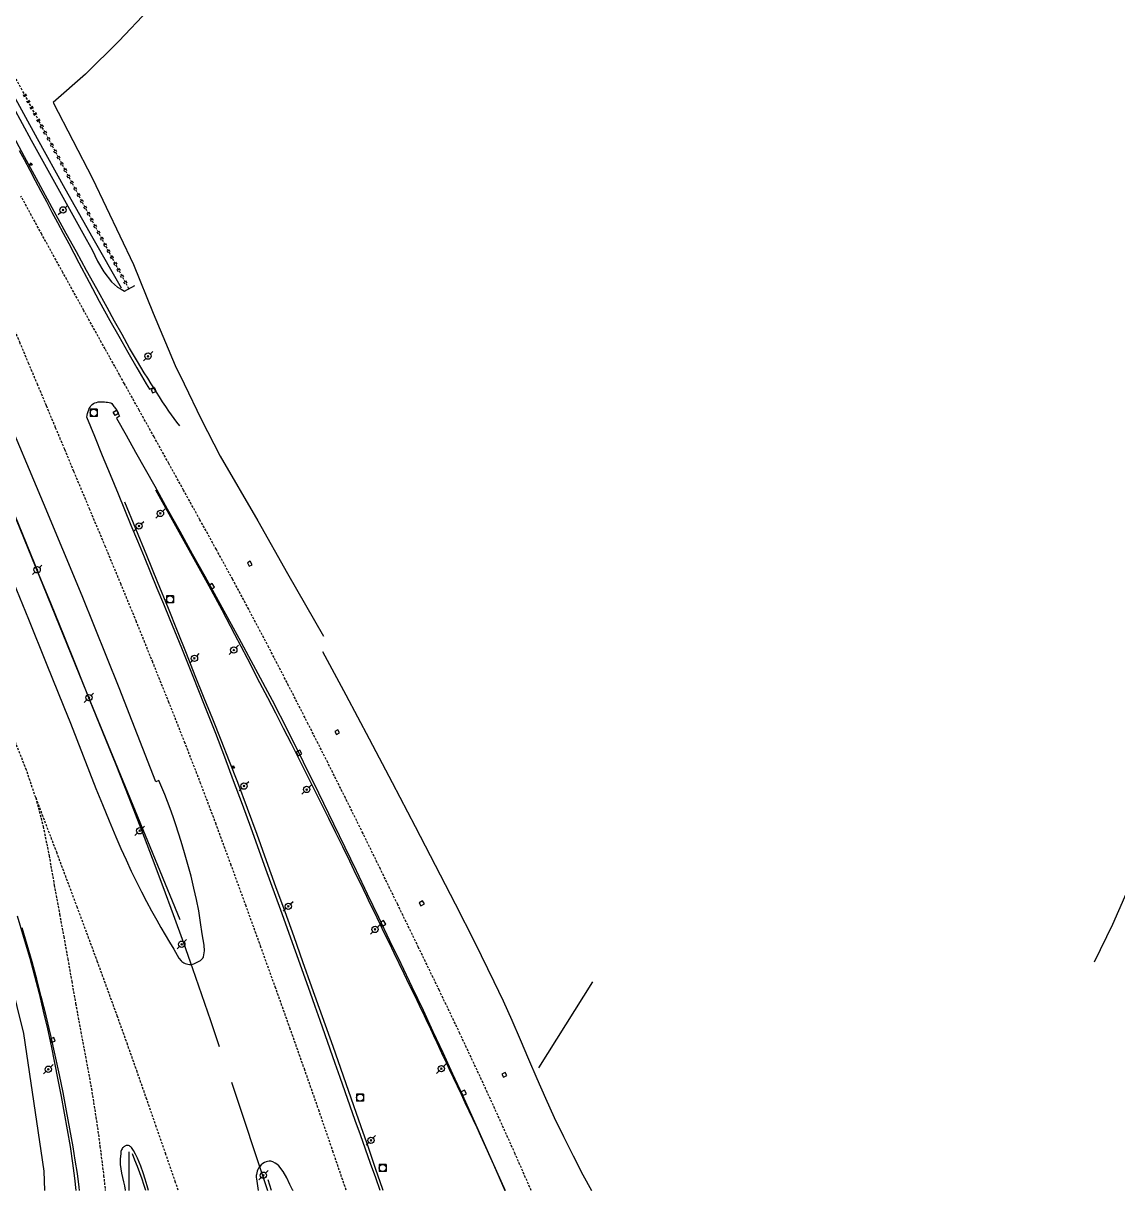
# Model space of a CAD drawing. Header units: millimetres. Extents: x 145000 to 146001, y 142000 to 143001.
# Drawn here: x 145351.7 to 145583.6, y 142000 to 142247.4 of the extents above; entities that cross this region are included whole.
import ezdxf

# ---------------------------------------------------------------- set-up
doc = ezdxf.new("R2010")
doc.units = ezdxf.units.MM
doc.linetypes.add('DASHED', pattern=[0.75, 0.5, -0.25])
doc.layers.get('0').update_dxf_attribs({"linetype": 'CONTINUOUS'})
for name, color, linetype in [('W0001', 6, 'DASHED'), ('W0008', 7, 'CONTINUOUS'), ('W0010', 4, 'CONTINUOUS'), ('W0120', 7, 'CONTINUOUS'), ('W0211', 2, 'CONTINUOUS'), ('W0220', 5, 'DASHED'), ('W0300', 7, 'CONTINUOUS'), ('W0330', 7, 'CONTINUOUS'), ('W0402', 7, 'CONTINUOUS'), ('W0420', 7, 'CONTINUOUS'), ('W0473', 7, 'CONTINUOUS'), ('W0850', 7, 'CONTINUOUS')]:
    doc.layers.add(name, color=color, linetype=linetype)

# ---------------------------------------------------------------- blocks, each defined once
blk = doc.blocks.new('T850')
for p, q in [((-0.25, -0.15), (0, 0.32)), ((0, 0.32), (0.25, -0.15)), ((-0.25, -0.15), (0.25, -0.15))]:
    blk.add_line(p, q)
for major_axis in [(-0.106, 0.106), (-0.0354, 0.0354), (-0.0236, 0.0236)]:
    blk.add_ellipse((0, 0), major_axis=major_axis, ratio=1, start_param=3.926991, end_param=10.210176)
blk = doc.blocks.new('T473')
for p, q in [((-0.166667, 0.166667), (0.166667, -0.166667)), ((-0.166667, -0.166667), (0.166667, 0.166667)), ((0.500001, 0.500001), (1.000002, 1.000002)), ((-1.000002, -1.000002), (-0.500001, -0.500001))]:
    blk.add_line(p, q)
blk.add_ellipse((0, 0), major_axis=(0.471405, 0.471405), ratio=1, start_param=5.4977871438, end_param=11.780972451)
blk = doc.blocks.new('T420')
for p, q in [((0.75, 0.75), (-0.75, 0.75)), ((-0.75, 0.75), (-0.75, -0.75)), ((0.75, 0.75), (0.75, -0.75)), ((0.75, -0.75), (-0.75, -0.75))]:
    blk.add_line(p, q)
blk.add_ellipse((0, 0), major_axis=(-0.53, 0.53), ratio=1, start_param=3.926991, end_param=10.210176)
blk = doc.blocks.new('t220o')
at = {"color": 0, "linetype": 'Continuous'}
for p, q in [((-0.25, 0.25), (0.25, 0.25)), ((-0.25, -0.25), (0.25, -0.25))]:
    blk.add_line(p, q, dxfattribs=at)

msp = doc.modelspace()

# ---------------------------------------------------------------- linework, layer by layer
at = {"layer": 'W0001'}
for points in [[(145280.71, 142331.12), (145292.06, 142308.27), (145294.68, 142302.95), (145297.28, 142297.63), (145299.87, 142292.3), (145302.45, 142286.96), (145306.4, 142278.67), (145310.33, 142270.38), (145314.23, 142262.07), (145318.1, 142253.74), (145321.95, 142245.4), (145325.77, 142237.05), (145329.56, 142228.68), (145333.32, 142220.3), (145336.81, 142212.43), (145340.27, 142204.55), (145343.7, 142196.65), (145347.1, 142188.74), (145348.99, 142184.31), (145350.88, 142179.88), (145352.75, 142175.44), (145354.62, 142171)], [(145373.14, 142171), (145372.11, 142172.85), (145371.09, 142174.7), (145370.06, 142176.54), (145369.04, 142178.39), (145364.56, 142186.48), (145360.09, 142194.57), (145355.63, 142202.66), (145351.2, 142210.77)], [(145354.33, 142083.29), (145352.38, 142089.14), (145350.1, 142094.87), (145347.7, 142100.55), (145345.35, 142106.23), (145340.77, 142117.64), (145336.14, 142129.04), (145331.47, 142140.42), (145326.77, 142151.78), (145324.75, 142156.6), (145322.69, 142161.41), (145320.63, 142166.2), (145318.56, 142171)], [(145354.62, 142171), (145356.56, 142166.37), (145358.49, 142161.74), (145360.43, 142157.11), (145362.36, 142152.49), (145365.67, 142144.57), (145368.99, 142136.66), (145372.28, 142128.74), (145375.53, 142120.81), (145378.99, 142112.27), (145382.43, 142103.73), (145385.82, 142095.16), (145389.15, 142086.58), (145392.42, 142077.94), (145395.61, 142069.27), (145398.77, 142060.6), (145401.91, 142051.91), (145405.03, 142043.24), (145408.13, 142034.56), (145411.2, 142025.87), (145414.24, 142017.17), (145417.24, 142008.46), (145420.12, 142000)], [(145459.37, 142000), (145455.94, 142007.79), (145452.26, 142015.99), (145448.52, 142024.16), (145444.24, 142033.31), (145439.88, 142042.43), (145435.48, 142051.52), (145431.06, 142060.61), (145427.39, 142068.15), (145423.7, 142075.69), (145419.98, 142083.21), (145416.23, 142090.71), (145412.1, 142098.87), (145407.94, 142107), (145403.74, 142115.12), (145399.48, 142123.2), (145396.08, 142129.54), (145392.62, 142135.86), (145389.15, 142142.16), (145385.67, 142148.46), (145382.55, 142154.1), (145379.42, 142159.74), (145376.28, 142165.37), (145373.14, 142171)], [(145354.33, 142083.29), (145358.71, 142071.77), (145363.04, 142060.23), (145367.32, 142048.67), (145371.55, 142037.1), (145373.62, 142031.31), (145375.67, 142025.52), (145377.7, 142019.71), (145379.72, 142013.91), (145381.78, 142007.98), (145383.83, 142002.04), (145384.53, 142000)], [(145354.33, 142083.29), (145355.92, 142077.17), (145357.17, 142070.98), (145358.26, 142064.77), (145359.4, 142058.58), (145360.28, 142053.85), (145361.13, 142049.12), (145361.96, 142044.39), (145362.8, 142039.66), (145363.91, 142033.65), (145365.04, 142027.64), (145366.13, 142021.62), (145367.09, 142015.58), (145367.96, 142009.4), (145368.74, 142003.21), (145369.08, 142000)]]:
    msp.add_lwpolyline(points, dxfattribs=at)
at = {"layer": 'W0008'}
for points in [[(145350.86, 142220.42), (145351.88, 142218.51), (145353.07, 142216.29), (145354.25, 142214.07), (145355.43, 142211.84), (145356.61, 142209.62), (145357.79, 142207.39), (145358.97, 142205.17), (145360.15, 142202.94), (145361.33, 142200.72), (145363.49, 142196.64), (145365.64, 142192.56), (145367.81, 142188.48), (145370.02, 142184.43), (145371.92, 142181.05), (145373.84, 142177.69), (145375.78, 142174.34), (145377.76, 142171)], [(145379.81, 142086.67), (145372.05, 142106.56), (145364.15, 142126.05), (145355.98, 142145.69), (145347.45, 142166.07), (145345.38, 142171)], [(145377.76, 142171), (145378.44, 142169.86)], [(145378.44, 142169.86), (145379.52, 142170.29)], [(145365.2, 142163.91), (145365.25, 142164.31), (145365.32, 142164.71), (145365.43, 142165.1), (145365.57, 142165.48), (145365.7, 142165.78), (145365.85, 142166.07), (145366.04, 142166.35), (145366.28, 142166.59), (145366.57, 142166.79), (145366.89, 142166.95), (145367.23, 142167.06), (145367.57, 142167.14), (145367.91, 142167.18), (145368.25, 142167.18), (145368.58, 142167.16), (145368.92, 142167.14), (145369.24, 142167.11), (145369.57, 142167.08), (145369.89, 142167.04), (145370.21, 142166.98), (145370.22, 142166.98), (145370.23, 142166.98), (145370.24, 142166.98), (145370.24, 142166.97), (145370.44, 142166.81), (145370.6, 142166.61), (145370.73, 142166.4), (145370.88, 142166.2), (145371.02, 142166.03), (145371.16, 142165.85), (145371.3, 142165.67), (145371.44, 142165.5)], [(145371.42, 142165.51), (145372.07, 142164.16), (145371.47, 142163.74)], [(145427.36, 142000), (145426.41, 142002.72), (145425.32, 142005.76), (145424.24, 142008.8), (145423.15, 142011.84), (145422.07, 142014.89), (145420.99, 142017.93), (145419.93, 142020.95), (145418.87, 142023.96), (145417.81, 142026.98), (145416.75, 142030), (145415.68, 142033.01), (145414.62, 142036.03), (145413.55, 142039.04), (145412.48, 142042.05), (145409.38, 142050.75), (145406.27, 142059.44), (145403.14, 142068.12), (145399.98, 142076.79), (145398.14, 142081.82), (145396.29, 142086.85), (145394.41, 142091.86), (145392.5, 142096.87), (145390.13, 142102.91), (145387.72, 142108.93), (145385.29, 142114.95), (145382.84, 142120.95), (145381.48, 142124.29), (145380.11, 142127.62), (145378.73, 142130.95), (145377.36, 142134.28), (145375.97, 142137.61), (145374.6, 142140.94), (145373.22, 142144.27), (145371.85, 142147.6), (145370.18, 142151.67), (145368.52, 142155.75), (145366.86, 142159.83), (145365.2, 142163.91)], [(145371.47, 142163.74), (145373.5, 142160.13), (145375.52, 142156.52), (145377.54, 142152.91), (145379.56, 142149.29), (145382.21, 142144.52), (145384.86, 142139.75), (145387.51, 142134.98), (145390.15, 142130.2), (145393.76, 142123.65), (145397.37, 142117.11), (145400.95, 142110.54), (145404.45, 142103.93), (145407.78, 142097.42), (145411.03, 142090.87), (145414.25, 142084.3), (145417.45, 142077.73), (145419.85, 142072.79), (145422.22, 142067.85), (145424.59, 142062.9), (145426.96, 142057.95), (145429.34, 142053.03), (145431.71, 142048.11), (145434.08, 142043.19), (145436.42, 142038.26), (145438.53, 142033.76), (145440.62, 142029.25), (145442.7, 142024.74), (145444.76, 142020.22), (145447.93, 142013.2), (145451.08, 142006.17), (145453.82, 142000)], [(145348.99, 142130.44), (145352.79, 142121.14), (145356.56, 142111.82), (145360.32, 142102.51), (145361.7, 142099.06), (145363.06, 142095.61), (145364.41, 142092.16), (145365.76, 142088.7), (145367.11, 142085.25), (145368.49, 142081.8), (145369.9, 142078.37), (145371.34, 142074.95), (145372.4, 142072.52), (145373.49, 142070.11), (145374.6, 142067.71), (145375.76, 142065.32), (145376.77, 142063.3), (145377.81, 142061.29), (145378.88, 142059.3), (145379.98, 142057.31), (145380.87, 142055.76), (145381.78, 142054.22), (145382.7, 142052.69), (145383.63, 142051.16), (145383.98, 142050.54), (145384.31, 142049.89), (145384.69, 142049.26), (145385.15, 142048.7), (145385.34, 142048.53), (145385.54, 142048.39), (145385.76, 142048.27), (145385.99, 142048.17), (145386.3, 142048.07), (145386.61, 142048), (145386.93, 142047.96), (145387.26, 142047.96), (145387.55, 142048.01), (145387.84, 142048.1), (145388.11, 142048.22), (145388.38, 142048.34), (145388.67, 142048.47), (145388.95, 142048.61), (145389.23, 142048.78), (145389.48, 142048.98), (145389.55, 142049.04), (145389.62, 142049.11), (145389.68, 142049.17), (145389.74, 142049.25), (145389.79, 142049.32), (145389.84, 142049.4), (145389.88, 142049.49), (145389.91, 142049.58), (145390.1, 142050.8), (145390.02, 142052.04), (145389.81, 142053.25), (145389.63, 142054.41), (145389.29, 142056.86), (145388.88, 142059.29), (145388.4, 142061.71), (145387.87, 142064.12), (145387.26, 142066.62), (145386.59, 142069.1), (145385.88, 142071.56), (145385.14, 142074.02), (145384.6, 142075.77), (145384.03, 142077.52), (145383.45, 142079.25), (145382.83, 142080.98), (145382.27, 142082.47), (145381.68, 142083.95), (145381.07, 142085.42), (145380.44, 142086.89)], [(145380.44, 142086.89), (145379.81, 142086.67)], [(145363.64, 142000), (145363.56, 142000.74), (145363.16, 142003.6), (145362.72, 142006.45), (145362.25, 142009.29), (145361.58, 142013.13), (145360.88, 142016.95), (145360.13, 142020.77), (145359.35, 142024.58), (145358.45, 142028.73), (145357.51, 142032.88), (145356.54, 142037.02), (145355.51, 142041.15), (145354.56, 142044.81), (145353.57, 142048.46), (145352.54, 142052.1), (145351.48, 142055.73)], [(145378.27, 142000), (145377.98, 142001), (145377.55, 142002.4), (145377.09, 142003.8), (145376.59, 142005.18), (145376.25, 142006.04), (145375.9, 142006.9), (145375.5, 142007.73), (145375.05, 142008.54), (145374.92, 142008.74), (145374.79, 142008.93), (145374.64, 142009.11), (145374.47, 142009.28), (145374.33, 142009.39), (145374.18, 142009.49), (145374.01, 142009.56), (145373.83, 142009.6), (145373.67, 142009.6), (145373.53, 142009.56), (145373.39, 142009.51), (145373.26, 142009.44), (145373.12, 142009.37), (145372.99, 142009.27), (145372.87, 142009.17), (145372.76, 142009.05), (145372.64, 142008.87), (145372.53, 142008.68), (145372.45, 142008.48), (145372.39, 142008.27), (145372.37, 142008.17), (145372.36, 142008.07), (145372.36, 142007.97), (145372.36, 142007.87), (145372.37, 142007.77), (145372.37, 142007.67), (145372.36, 142007.56), (145372.33, 142007.46), (145372.33, 142007.46), (145372.33, 142007.46), (145372.33, 142007.46), (145372.33, 142007.46), (145372.33, 142007.45), (145372.33, 142007.45), (145372.33, 142007.45), (145372.33, 142007.45), (145372.21, 142006.5), (145372.23, 142005.55), (145372.35, 142004.6), (145372.53, 142003.68), (145372.75, 142002.79), (145372.97, 142001.89), (145373.16, 142000.99), (145373.3, 142000.08), (145373.3, 142000)], [(145408.87, 142000), (145408.86, 142000), (145408.19, 142001.33), (145407.54, 142002.71), (145406.79, 142004.05), (145405.83, 142005.25), (145405.47, 142005.58), (145405.06, 142005.86), (145404.62, 142006.09), (145404.14, 142006.22), (145403.81, 142006.25), (145403.48, 142006.21), (145403.16, 142006.13), (145402.86, 142006), (145402.47, 142005.76), (145402.12, 142005.47), (145401.82, 142005.13), (145401.55, 142004.76), (145401.39, 142004.45), (145401.26, 142004.12), (145401.17, 142003.78), (145401.11, 142003.44), (145401.08, 142003.21), (145401.08, 142002.98), (145401.09, 142002.76), (145401.12, 142002.53)], [(145401.12, 142002.53), (145401.45, 142000)]]:
    msp.add_lwpolyline(points, dxfattribs=at)
at = {"layer": 'W0010'}
for points in [[(145378.82, 142171), (145378.08, 142172.17), (145377.34, 142173.34), (145376.6, 142174.51), (145375.89, 142175.7), (145374.24, 142178.54), (145372.64, 142181.41), (145371.06, 142184.28), (145369.47, 142187.16), (145367.29, 142191.08), (145365.12, 142195), (145362.95, 142198.93), (145360.8, 142202.86), (145357.85, 142208.27), (145354.91, 142213.68), (145351.98, 142219.1), (145349.07, 142224.53)], [(145384.86, 142162.1), (145384.26, 142162.86), (145383.68, 142163.64), (145383.1, 142164.43), (145382.54, 142165.22), (145381.88, 142166.2), (145381.24, 142167.2), (145380.6, 142168.2), (145379.97, 142169.21), (145379.68, 142169.65), (145379.39, 142170.1), (145379.11, 142170.55), (145378.82, 142171)], [(145342.61, 142160.81), (145354.81, 142131.11)], [(145379.7, 142148.54), (145382.57, 142143.46), (145385.41, 142138.37), (145388.23, 142133.27), (145391.01, 142128.15), (145393.75, 142123.06), (145396.45, 142117.96), (145399.13, 142112.84), (145401.8, 142107.71), (145403.48, 142104.48), (145405.14, 142101.23), (145406.81, 142097.98), (145408.46, 142094.73), (145410.45, 142090.78), (145412.44, 142086.83), (145414.41, 142082.88), (145416.38, 142078.92), (145417.87, 142075.91), (145419.34, 142072.91), (145420.82, 142069.89), (145422.28, 142066.88), (145423.01, 142065.38), (145423.74, 142063.88), (145424.46, 142062.38), (145425.18, 142060.87), (145425.9, 142059.37), (145426.63, 142057.87), (145427.35, 142056.37), (145428.07, 142054.86), (145429.14, 142052.64), (145430.22, 142050.43), (145431.29, 142048.21), (145432.37, 142045.99), (145433.44, 142043.78), (145434.51, 142041.56), (145435.58, 142039.34), (145436.64, 142037.11), (145437.31, 142035.69), (145437.98, 142034.27), (145438.65, 142032.85), (145439.32, 142031.42), (145439.98, 142029.99), (145440.65, 142028.57), (145441.31, 142027.14), (145441.98, 142025.72), (145442.81, 142023.96), (145443.64, 142022.2), (145444.48, 142020.44), (145445.31, 142018.68), (145446.15, 142016.92), (145446.97, 142015.16), (145447.79, 142013.4), (145448.6, 142011.63), (145451.34, 142005.53), (145453.77, 142000)], [(145427.96, 142000), (145427.87, 142000.27), (145426.36, 142004.69), (145424.84, 142009.12), (145423.32, 142013.54), (145421.78, 142017.95), (145419.57, 142024.26), (145417.35, 142030.56), (145415.11, 142036.86), (145412.87, 142043.15), (145410.98, 142048.46), (145409.08, 142053.78), (145407.17, 142059.09), (145405.26, 142064.39), (145403.26, 142069.93), (145401.26, 142075.46), (145399.23, 142080.99), (145397.16, 142086.5), (145395.42, 142090.98), (145393.64, 142095.44), (145391.84, 142099.9), (145390.05, 142104.36), (145388.15, 142109.11), (145386.26, 142113.86), (145384.36, 142118.6), (145382.45, 142123.34), (145380.16, 142128.99), (145377.86, 142134.62), (145375.55, 142140.26), (145373.23, 142145.89)], [(145393.3, 142030.49), (145391.45, 142036), (145389.57, 142041.51), (145387.65, 142047), (145385.7, 142052.48), (145383.54, 142058.46), (145381.34, 142064.42), (145379.11, 142070.38), (145376.84, 142076.32), (145374.13, 142083.28), (145371.36, 142090.22), (145368.57, 142097.15), (145365.77, 142104.08), (145363.03, 142110.89), (145360.27, 142117.69), (145357.51, 142124.5), (145354.73, 142131.29)], [(145350.43, 142058.22), (145351.78, 142053.74), (145353.07, 142049.24), (145354.08, 142045.51), (145355.04, 142041.77), (145355.95, 142038.02), (145356.82, 142034.26), (145357.6, 142030.69), (145358.33, 142027.11), (145359.03, 142023.52), (145359.71, 142019.93), (145360.37, 142016.4), (145361.01, 142012.87), (145361.61, 142009.34), (145362.13, 142005.79), (145362.53, 142002.63), (145362.82, 142000)], [(145395.86, 142022.98), (145403.48, 142000)], [(145374.1, 142008.22), (145374.07, 142006.53), (145374.06, 142004.85), (145374.06, 142003.16), (145374.07, 142001.48), (145374.09, 142000)], [(145377.67, 142000), (145377.6, 142000.22), (145377.25, 142001.31), (145376.88, 142002.4), (145376.4, 142003.76), (145375.9, 142005.11), (145375.37, 142006.46), (145374.83, 142007.8)]]:
    msp.add_lwpolyline(points, dxfattribs=at)
at = {"layer": 'W0120'}
msp.add_lwpolyline([(145373.13, 142190.64), (145375.35, 142191.8)], dxfattribs=at)
at = {"layer": 'W0211'}
msp.add_lwpolyline([(145349.54, 142229.65), (145353.39, 142222.63), (145357.24, 142215.62), (145361.12, 142208.62), (145365.06, 142201.65), (145366.28, 142199.36), (145367.45, 142197), (145368.77, 142194.7), (145370.39, 142192.6), (145371.01, 142192), (145371.69, 142191.47), (145372.42, 142191.01), (145373.19, 142190.64)], dxfattribs=at)
at = {"layer": 'W0220'}
msp.add_lwpolyline([(145374.08, 142191.13), (145370.51, 142197.75), (145366.96, 142204.37), (145363.41, 142211), (145359.88, 142217.63), (145355.07, 142226.59), (145350.23, 142235.54)], dxfattribs=at)
at = {"layer": 'W0300'}
for points in [[(145348.84, 142233.55), (145354.65, 142222.94), (145360.52, 142212.38), (145366.46, 142201.85), (145372.46, 142191.36)], [(145338.26, 142171), (145342.6, 142160.8), (145365.94, 142103.49), (145384.88, 142057.45)], [(145415.1, 142114.29), (145420.07, 142105.04), (145425.01, 142095.77), (145429.9, 142086.48), (145434.76, 142077.17), (145439.01, 142068.99), (145443.25, 142060.8), (145447.42, 142052.58), (145451.46, 142044.3), (145453.37, 142040.22), (145455.21, 142036.12), (145457.01, 142032), (145458.78, 142027.87), (145460.57, 142023.74), (145462.38, 142019.62), (145464.24, 142015.53), (145466.18, 142011.46), (145468.21, 142007.39), (145470.32, 142003.35), (145472.13, 142000)], [(145404.33, 142000), (145403.61, 142002.32)]]:
    msp.add_lwpolyline(points, dxfattribs=at)
at = {"layer": 'W0330'}
for points in [[(145414.64, 142287.56), (145405.71, 142277.77), (145384.54, 142256.98), (145371.98, 142243.58), (145364.91, 142236.64), (145358.01, 142230.58)], [(145358.01, 142230.58), (145366.38, 142214.48), (145375.07, 142196.29), (145379.21, 142185.93), (145383.9, 142174.85), (145385.77, 142171)], [(145356.3, 142000), (145356.12, 142004.13), (145351.83, 142033.33), (145349.02, 142044.77), (145344.49, 142061.9), (145339.17, 142076.98), (145333.19, 142094.11), (145326.01, 142113.02), (145313.11, 142142.74), (145305.02, 142158.51), (145295.94, 142171)], [(145385.77, 142171), (145389.42, 142163.48), (145393.44, 142155.68), (145401.4, 142141.92), (145407.72, 142130.8), (145415.33, 142117.54)], [(145578.7, 142048.46), (145582.62, 142056.45), (145586.4, 142065.15), (145590.2, 142072.1), (145595.49, 142081.56), (145602.64, 142093.85), (145608.54, 142104.39), (145616.61, 142115.51), (145623.46, 142122.22)], [(145460.94, 142026.06), (145472.44, 142044.28)]]:
    msp.add_lwpolyline(points, dxfattribs=at)
at = {"layer": 'W0402'}
for points in [[(145379.86, 142169.37), (145379.55, 142170.08), (145378.81, 142169.76), (145379.12, 142169.05)], [(145371.18, 142164.29), (145370.76, 142165), (145371.46, 142165.42), (145371.88, 142164.71)], [(145400.2, 142132.65), (145399.78, 142133.38), (145399.19, 142133.04), (145399.61, 142132.31)], [(145392.21, 142127.87), (145391.74, 142128.68), (145391.02, 142128.25), (145391.49, 142127.45)], [(145418.72, 142097.01), (145418.36, 142097.67), (145417.7, 142097.32), (145418.06, 142096.65), (145418.72, 142097.01)], [(145410.73, 142092.54), (145410.33, 142093.33), (145409.54, 142092.92), (145409.94, 142092.14)], [(145436.72, 142060.78), (145436.34, 142061.43), (145435.62, 142061), (145435.99, 142060.36)], [(145428.51, 142056.46), (145428.07, 142057.22), (145427.39, 142056.83), (145427.83, 142056.07)], [(145358.44, 142031.71), (145358.21, 142032.44), (145357.45, 142032.2), (145357.67, 142031.47)], [(145454.16, 142024.4), (145453.81, 142025.05), (145453.1, 142024.67), (145453.46, 142024.02), (145454.16, 142024.4)], [(145445.61, 142020.52), (145445.21, 142021.3), (145444.47, 142020.93), (145444.87, 142020.15)]]:
    msp.add_lwpolyline(points, close=True, dxfattribs=at)

# ---------------------------------------------------------------- block references
at = {"layer": 'W0220'}
for p, rotation in [((145352.09, 142232.1), 118.3904339744108), ((145352.8, 142230.78), 118.3904339744108), ((145353.51, 142229.46), 118.3904339744108), ((145354.23, 142228.14), 118.3904339744108), ((145354.94, 142226.82), 118.3904339744108), ((145355.65, 142225.5), 118.2367141633878), ((145356.36, 142224.18), 118.2367141633878), ((145357.07, 142222.86), 118.2367141633878), ((145357.78, 142221.54), 118.2367141633878), ((145358.49, 142220.22), 118.2367141633878), ((145359.2, 142218.9), 118.2367141633878), ((145359.91, 142217.57), 118.0778848087121), ((145360.61, 142216.25), 118.0778848087121), ((145361.32, 142214.93), 118.0778848087121), ((145362.03, 142213.6), 118.0778848087121), ((145362.73, 142212.28), 118.0778848087121), ((145363.44, 142210.96), 118.1467829517857), ((145364.14, 142209.63), 118.1467829517857), ((145364.85, 142208.31), 118.1467829517857), ((145365.56, 142206.99), 118.1467829517857), ((145366.27, 142205.67), 118.1467829517857), ((145366.98, 142204.34), 118.2156790701104), ((145367.68, 142203.02), 118.2156790701104), ((145368.39, 142201.7), 118.2156790701104), ((145369.1, 142200.38), 118.2156790701104), ((145369.81, 142199.06), 118.2156790701104), ((145370.52, 142197.74), 118.2845731631722), ((145371.23, 142196.41), 118.2845731631722), ((145371.94, 142195.09), 118.2845731631722), ((145372.65, 142193.77), 118.2845731631722), ((145373.36, 142192.45), 118.2845731631722)]:
    msp.add_blockref('t220o', p, dxfattribs=dict(at, rotation=rotation))
at = {"layer": 'W0420'}
for p in [(145366.64, 142164.84), (145382.81, 142125.29), (145423.09, 142019.73), (145427.88, 142004.81)]:
    msp.add_blockref('T420', p, dxfattribs=at)
at = {"layer": 'W0473'}
for p in [(145360.13, 142207.84), (145378.15, 142176.85), (145380.77, 142143.52), (145376.22, 142140.84), (145354.64, 142131.57), (145396.32, 142114.59), (145387.98, 142112.8), (145365.62, 142104.46), (145398.47, 142085.73), (145411.76, 142085.02), (145376.37, 142076.27), (145407.87, 142060.26), (145426.26, 142055.36), (145385.29, 142052.23), (145357.01, 142025.74), (145440.31, 142025.86), (145425.38, 142010.66), (145402.59, 142003.27)]:
    msp.add_blockref('T473', p, dxfattribs=at)
at = {"layer": 'W0850'}
for p in [(145353.36, 142217.53), (145396.19, 142089.75)]:
    msp.add_blockref('T850', p, dxfattribs=at)

doc.saveas('drawing.dxf')
